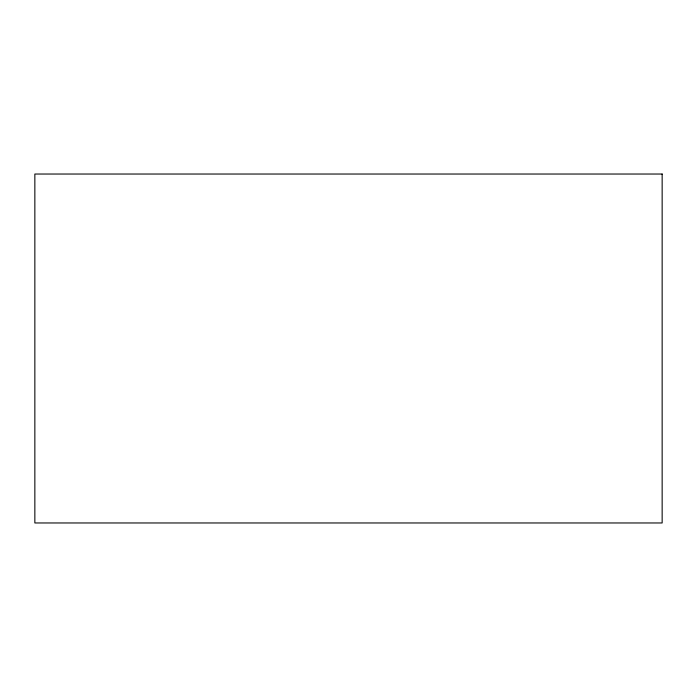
<?xml version="1.0" encoding="UTF-8"?>
<svg xmlns="http://www.w3.org/2000/svg" width="697" height="697" viewBox="0 0 697 697"><rect width="100%" height="100%" fill="white"/><g stroke="black" fill="none" stroke-linecap="round" stroke-linejoin="round"><path stroke-width="1.05" d="M662.15 174.032L34.85 174.032L34.85 522.968L662.15 522.968L662.15 174.032"/></g></svg>
